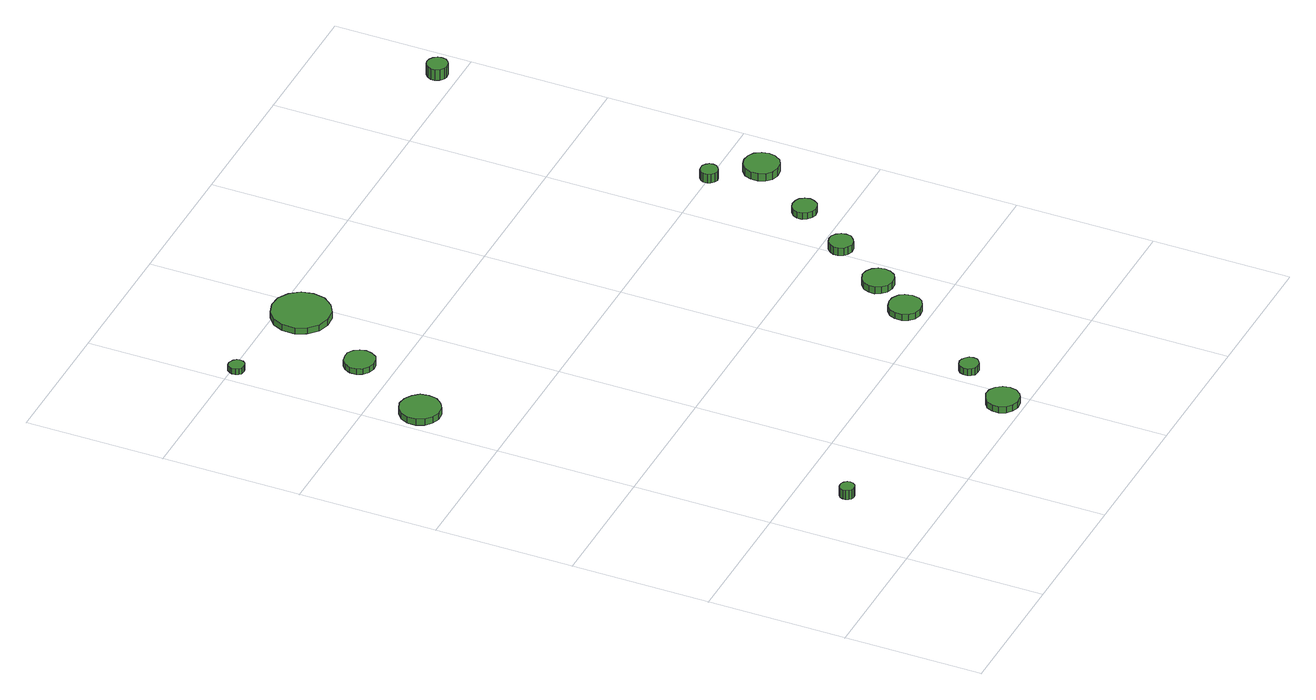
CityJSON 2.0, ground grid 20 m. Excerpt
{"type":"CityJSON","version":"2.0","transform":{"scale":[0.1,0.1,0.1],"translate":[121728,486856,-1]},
"CityObjects":{
"tree1":{"type":"SolitaryVegetationObject","attributes":{"function":"something"},"geometry":[{"type":"MultiSurface","lod":"1","boundaries":[[[0,1,2,3,4,5,6,7,8,9,10,11,12,13,14]],[[15,16,17,18,19,20,21,22,23,24,25,26,27,28,29]],[[0,29,28,1]],[[1,28,27,2]],[[2,27,26,3]],[[3,26,25,4]],[[4,25,24,5]],[[5,24,23,6]],[[6,23,22,7]],[[7,22,21,8]],[[8,21,20,9]],[[9,20,19,10]],[[10,19,18,11]],[[11,18,17,12]],[[12,17,16,13]],[[13,16,15,14]],[[14,15,29,0]]]}]},
"tree2":{"type":"SolitaryVegetationObject","attributes":{"function":"something"},"geometry":[{"type":"MultiSurface","lod":"1","boundaries":[[[30,31,32,33,34,35,36,37,38,39,40,41,42,43,44]],[[45,46,47,48,49,50,51,52,53,54,55,56,57,58,59]],[[30,59,58,31]],[[31,58,57,32]],[[32,57,56,33]],[[33,56,55,34]],[[34,55,54,35]],[[35,54,53,36]],[[36,53,52,37]],[[37,52,51,38]],[[38,51,50,39]],[[39,50,49,40]],[[40,49,48,41]],[[41,48,47,42]],[[42,47,46,43]],[[43,46,45,44]],[[44,45,59,30]]]}]},
"tree3":{"type":"SolitaryVegetationObject","attributes":{"function":"something"},"geometry":[{"type":"MultiSurface","lod":"1","boundaries":[[[60,61,62,63,64,65,66,67,68,69,70,71,72,73,74]],[[75,76,77,78,79,80,81,82,83,84,85,86,87,88,89]],[[60,89,88,61]],[[61,88,87,62]],[[62,87,86,63]],[[63,86,85,64]],[[64,85,84,65]],[[65,84,83,66]],[[66,83,82,67]],[[67,82,81,68]],[[68,81,80,69]],[[69,80,79,70]],[[70,79,78,71]],[[71,78,77,72]],[[72,77,76,73]],[[73,76,75,74]],[[74,75,89,60]]]}]},
"tree4":{"type":"SolitaryVegetationObject","attributes":{"function":"something"},"geometry":[{"type":"MultiSurface","lod":"1","boundaries":[[[90,91,92,93,94,95,96,97,98,99,100,101,102,103,104]],[[105,106,107,108,109,110,111,112,113,114,115,116,117,118,119]],[[90,119,118,91]],[[91,118,117,92]],[[92,117,116,93]],[[93,116,115,94]],[[94,115,114,95]],[[95,114,113,96]],[[96,113,112,97]],[[97,112,111,98]],[[98,111,110,99]],[[99,110,109,100]],[[100,109,108,101]],[[101,108,107,102]],[[102,107,106,103]],[[103,106,105,104]],[[104,105,119,90]]]}]},
"tree5":{"type":"SolitaryVegetationObject","attributes":{"function":"something"},"geometry":[{"type":"MultiSurface","lod":"1","boundaries":[[[120,121,122,123,124,125,126,127,128,129,130,131,132,133,134]],[[135,136,137,138,139,140,141,142,143,144,145,146,147,148,149]],[[120,149,148,121]],[[121,148,147,122]],[[122,147,146,123]],[[123,146,145,124]],[[124,145,144,125]],[[125,144,143,126]],[[126,143,142,127]],[[127,142,141,128]],[[128,141,140,129]],[[129,140,139,130]],[[130,139,138,131]],[[131,138,137,132]],[[132,137,136,133]],[[133,136,135,134]],[[134,135,149,120]]]}]},
"tree6":{"type":"SolitaryVegetationObject","attributes":{"function":"something"},"geometry":[{"type":"MultiSurface","lod":"1","boundaries":[[[150,151,152,153,154,155,156,157,158,159,160,161,162,163,164]],[[165,166,167,168,169,170,171,172,173,174,175,176,177,178,179]],[[150,179,178,151]],[[151,178,177,152]],[[152,177,176,153]],[[153,176,175,154]],[[154,175,174,155]],[[155,174,173,156]],[[156,173,172,157]],[[157,172,171,158]],[[158,171,170,159]],[[159,170,169,160]],[[160,169,168,161]],[[161,168,167,162]],[[162,167,166,163]],[[163,166,165,164]],[[164,165,179,150]]]}]},
"tree7":{"type":"SolitaryVegetationObject","attributes":{"function":"something"},"geometry":[{"type":"MultiSurface","lod":"1","boundaries":[[[180,181,182,183,184,185,186,187,188,189,190,191,192,193,194]],[[195,196,197,198,199,200,201,202,203,204,205,206,207,208,209]],[[180,209,208,181]],[[181,208,207,182]],[[182,207,206,183]],[[183,206,205,184]],[[184,205,204,185]],[[185,204,203,186]],[[186,203,202,187]],[[187,202,201,188]],[[188,201,200,189]],[[189,200,199,190]],[[190,199,198,191]],[[191,198,197,192]],[[192,197,196,193]],[[193,196,195,194]],[[194,195,209,180]]]}]},
"tree8":{"type":"SolitaryVegetationObject","attributes":{"function":"something"},"geometry":[{"type":"MultiSurface","lod":"1","boundaries":[[[210,211,212,213,214,215,216,217,218,219,220,221,222,223,224]],[[225,226,227,228,229,230,231,232,233,234,235,236,237,238,239]],[[210,239,238,211]],[[211,238,237,212]],[[212,237,236,213]],[[213,236,235,214]],[[214,235,234,215]],[[215,234,233,216]],[[216,233,232,217]],[[217,232,231,218]],[[218,231,230,219]],[[219,230,229,220]],[[220,229,228,221]],[[221,228,227,222]],[[222,227,226,223]],[[223,226,225,224]],[[224,225,239,210]]]}]},
"tree9":{"type":"SolitaryVegetationObject","attributes":{"function":"something"},"geometry":[{"type":"MultiSurface","lod":"1","boundaries":[[[240,241,242,243,244,245,246,247,248,249,250,251,252,253,254]],[[255,256,257,258,259,260,261,262,263,264,265,266,267,268,269]],[[240,269,268,241]],[[241,268,267,242]],[[242,267,266,243]],[[243,266,265,244]],[[244,265,264,245]],[[245,264,263,246]],[[246,263,262,247]],[[247,262,261,248]],[[248,261,260,249]],[[249,260,259,250]],[[250,259,258,251]],[[251,258,257,252]],[[252,257,256,253]],[[253,256,255,254]],[[254,255,269,240]]]}]},
"tree10":{"type":"SolitaryVegetationObject","attributes":{"function":"something"},"geometry":[{"type":"MultiSurface","lod":"1","boundaries":[[[270,271,272,273,274,275,276,277,278,279,280,281,282,283,284]],[[285,286,287,288,289,290,291,292,293,294,295,296,297,298,299]],[[270,299,298,271]],[[271,298,297,272]],[[272,297,296,273]],[[273,296,295,274]],[[274,295,294,275]],[[275,294,293,276]],[[276,293,292,277]],[[277,292,291,278]],[[278,291,290,279]],[[279,290,289,280]],[[280,289,288,281]],[[281,288,287,282]],[[282,287,286,283]],[[283,286,285,284]],[[284,285,299,270]]]}]},
"tree11":{"type":"SolitaryVegetationObject","attributes":{"function":"something"}},
"tree12":{"type":"SolitaryVegetationObject","attributes":{"function":"something"},"geometry":[{"type":"MultiSurface","lod":"1","boundaries":[[[300,301,302,303,304,305,306,307,308,309,310,311,312,313,314]],[[315,316,317,318,319,320,321,322,323,324,325,326,327,328,329]],[[300,329,328,301]],[[301,328,327,302]],[[302,327,326,303]],[[303,326,325,304]],[[304,325,324,305]],[[305,324,323,306]],[[306,323,322,307]],[[307,322,321,308]],[[308,321,320,309]],[[309,320,319,310]],[[310,319,318,311]],[[311,318,317,312]],[[312,317,316,313]],[[313,316,315,314]],[[314,315,329,300]]]}]},
"tree13":{"type":"SolitaryVegetationObject","attributes":{"function":"something"},"geometry":[{"type":"MultiSurface","lod":"1","boundaries":[[[330,331,332,333,334,335,336,337,338,339,340,341,342,343,344]],[[345,346,347,348,349,350,351,352,353,354,355,356,357,358,359]],[[330,359,358,331]],[[331,358,357,332]],[[332,357,356,333]],[[333,356,355,334]],[[334,355,354,335]],[[335,354,353,336]],[[336,353,352,337]],[[337,352,351,338]],[[338,351,350,339]],[[339,350,349,340]],[[340,349,348,341]],[[341,348,347,342]],[[342,347,346,343]],[[343,346,345,344]],[[344,345,359,330]]]}]},
"tree14":{"type":"SolitaryVegetationObject","attributes":{"function":"something"},"geometry":[{"type":"MultiSurface","lod":"1","boundaries":[[[360,361,362,363,364,365,366,367,368,369,370,371,372,373,374]],[[375,376,377,378,379,380,381,382,383,384,385,386,387,388,389]],[[360,389,388,361]],[[361,388,387,362]],[[362,387,386,363]],[[363,386,385,364]],[[364,385,384,365]],[[365,384,383,366]],[[366,383,382,367]],[[367,382,381,368]],[[368,381,380,369]],[[369,380,379,370]],[[370,379,378,371]],[[371,378,377,372]],[[372,377,376,373]],[[373,376,375,374]],[[374,375,389,360]]]}]},
"tree15":{"type":"SolitaryVegetationObject","attributes":{"function":"something"},"geometry":[{"type":"MultiSurface","lod":"1","boundaries":[[[390,391,392,393,394,395,396,397,398,399,400,401,402,403,404]],[[405,406,407,408,409,410,411,412,413,414,415,416,417,418,419]],[[390,419,418,391]],[[391,418,417,392]],[[392,417,416,393]],[[393,416,415,394]],[[394,415,414,395]],[[395,414,413,396]],[[396,413,412,397]],[[397,412,411,398]],[[398,411,410,399]],[[399,410,409,400]],[[400,409,408,401]],[[401,408,407,402]],[[402,407,406,403]],[[403,406,405,404]],[[404,405,419,390]]]}]}
},
"vertices":[
[110,132,21],[109,136,21],[106,140,21],[102,142,21],[98,142,21],[94,141,21],[91,138,21],[89,134,21],[89,130,21],[91,126,21],[94,123,21],[98,122,21],[102,122,21],[106,124,21],[109,128,21],[109,128,6],[106,124,6],[102,122,6],[98,122,6],[94,123,6],[91,126,6],[89,130,6],[89,134,6],[91,138,6],[94,141,6],[98,142,6],[102,142,6],[106,140,6],[109,136,6],[110,132,6],
[64,729,17],[62,741,17],[54,750,17],[44,756,17],[32,758,17],[21,754,17],[12,746,17],[7,735,17],[7,723,17],[12,712,17],[21,704,17],[32,700,17],[44,701,17],[54,707,17],[62,717,17],[62,717,7],[54,707,7],[44,701,7],[32,700,7],[21,704,7],[12,712,7],[7,723,7],[7,735,7],[12,746,7],[21,754,7],[32,758,7],[44,756,7],[54,750,7],[62,741,7],[64,729,7],
[37,994,15],[36,998,15],[33,1002,15],[29,1004,15],[25,1005,15],[20,1004,15],[17,1000,15],[15,996,15],[15,991,15],[17,987,15],[20,984,15],[25,983,15],[29,983,15],[33,985,15],[36,989,15],[36,989,6],[33,985,6],[29,983,6],[25,983,6],[20,984,6],[17,987,6],[15,991,6],[15,996,6],[17,1000,6],[20,1004,6],[25,1005,6],[29,1004,6],[33,1002,6],[36,998,6],[37,994,6],
[126,849,15],[124,858,15],[119,865,15],[111,870,15],[102,870,15],[93,868,15],[86,862,15],[82,853,15],[82,844,15],[86,836,15],[93,830,15],[102,827,15],[111,828,15],[119,832,15],[124,840,15],[124,840,6],[119,832,6],[111,828,6],[102,827,6],[93,830,6],[86,836,6],[82,844,6],[82,853,6],[86,862,6],[93,868,6],[102,870,6],[111,870,6],[119,865,6],[124,858,6],[126,849,6],
[402,30,16],[400,40,16],[394,48,16],[386,53,16],[376,54,16],[367,50,16],[359,44,16],[355,35,16],[355,25,16],[359,16,16],[367,10,16],[376,7,16],[386,8,16],[394,12,16],[400,20,16],[400,20,6],[394,12,6],[386,8,6],[376,7,6],[367,10,6],[359,16,6],[355,25,6],[355,35,6],[359,44,6],[367,50,6],[376,54,6],[386,53,6],[394,48,6],[400,40,6],[402,30,6],
[443,102,17],[442,108,17],[438,112,17],[433,115,17],[428,116,17],[422,114,17],[418,110,17],[416,105,17],[416,99,17],[418,94,17],[422,90,17],[428,89,17],[433,89,17],[438,92,17],[442,96,17],[442,96,6],[438,92,6],[433,89,6],[428,89,6],[422,90,6],[418,94,6],[416,99,6],[416,105,6],[418,110,6],[422,114,6],[428,116,6],[433,115,6],[438,112,6],[442,108,6],[443,102,6],
[215,966,16],[212,983,16],[201,997,16],[186,1006,16],[169,1007,16],[153,1002,16],[140,991,16],[133,975,16],[133,957,16],[140,942,16],[153,930,16],[169,925,16],[186,926,16],[201,935,16],[212,949,16],[212,949,6],[201,935,6],[186,926,6],[169,925,6],[153,930,6],[140,942,6],[133,957,6],[133,975,6],[140,991,6],[153,1002,6],[169,1007,6],[186,1006,6],[201,997,6],[212,983,6],[215,966,6],
[541,236,16],[539,246,16],[534,253,16],[525,258,16],[516,259,16],[506,256,16],[499,250,16],[495,241,16],[495,231,16],[499,222,16],[506,216,16],[516,213,16],[525,214,16],[534,219,16],[539,226,16],[539,226,6],[534,219,6],[525,214,6],[516,213,6],[506,216,6],[499,222,6],[495,231,6],[495,241,6],[499,250,6],[506,256,6],[516,259,6],[525,258,6],[534,253,6],[539,246,6],[541,236,6],
[580,294,17],[578,303,17],[573,310,17],[565,315,17],[556,316,17],[547,313,17],[540,307,17],[536,298,17],[536,289,17],[540,281,17],[547,275,17],[556,272,17],[565,273,17],[573,277,17],[578,285,17],[578,285,6],[573,277,6],[565,273,6],[556,272,6],[547,275,6],[540,281,6],[536,289,6],[536,298,6],[540,307,6],[547,313,6],[556,316,6],[565,315,6],[573,310,6],[578,303,6],[580,294,6],
[630,373,18],[629,380,18],[624,386,18],[618,390,18],[611,390,18],[604,388,18],[599,383,18],[596,377,18],[596,370,18],[599,363,18],[604,359,18],[611,356,18],[618,357,18],[624,361,18],[629,366,18],[629,366,6],[624,361,6],[618,357,6],[611,356,6],[604,359,6],[599,363,6],[596,370,6],[596,377,6],[599,383,6],[604,388,6],[611,390,6],[618,390,6],[624,386,6],[629,380,6],[630,373,6],
[687,452,16],[685,459,16],[681,465,16],[675,468,16],[667,469,16],[661,467,16],[655,462,16],[652,456,16],[652,448,16],[655,442,16],[661,437,16],[667,435,16],[675,436,16],[681,439,16],[685,445,16],[685,445,6],[681,439,6],[675,436,6],[667,435,6],[661,437,6],[655,442,6],[652,448,6],[652,456,6],[655,462,6],[661,467,6],[667,469,6],[675,468,6],[681,465,6],[685,459,6],[687,452,6],
[702,601,19],[701,606,19],[698,610,19],[693,613,19],[688,613,19],[683,612,19],[679,608,19],[677,604,19],[677,598,19],[679,594,19],[683,590,19],[688,588,19],[693,589,19],[698,592,19],[701,596,19],[701,596,5],[698,592,5],[693,589,5],[688,588,5],[683,590,5],[679,594,5],[677,598,5],[677,604,5],[679,608,5],[683,612,5],[688,613,5],[693,613,5],[698,610,5],[701,606,5],[702,601,5],
[758,544,17],[756,554,17],[750,563,17],[741,568,17],[731,569,17],[721,566,17],[713,559,17],[709,549,17],[709,539,17],[713,529,17],[721,522,17],[731,519,17],[741,520,17],[750,525,17],[756,534,17],[756,534,5],[750,525,5],[741,520,5],[731,519,5],[721,522,5],[713,529,5],[709,539,5],[709,549,5],[713,559,5],[721,566,5],[731,569,5],[741,568,5],[750,563,5],[756,554,5],[758,544,5],
[772,1030,22],[771,1036,22],[767,1041,22],[762,1044,22],[755,1045,22],[750,1043,22],[745,1039,22],[742,1033,22],[742,1027,22],[745,1021,22],[750,1017,22],[755,1015,22],[762,1016,22],[767,1019,22],[771,1024,22],[771,1024,5],[767,1019,5],[762,1016,5],[755,1015,5],[750,1017,5],[745,1021,5],[742,1027,5],[742,1033,5],[745,1039,5],[750,1043,5],[755,1045,5],[762,1044,5],[767,1041,5],[771,1036,5],[772,1030,5]
]}
